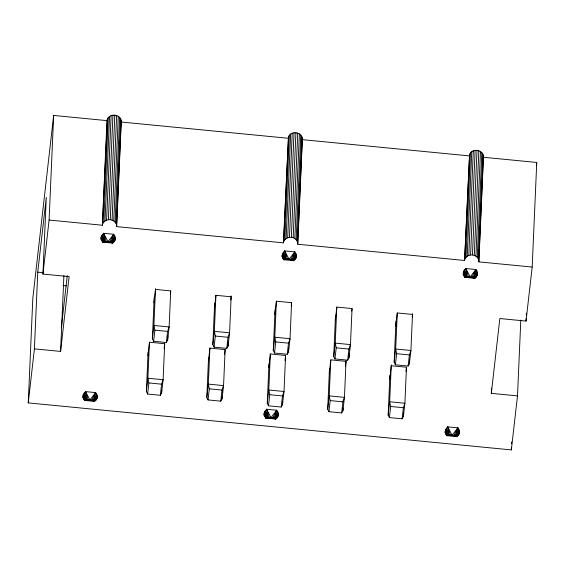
<?xml version="1.0" encoding="UTF-8"?>
<svg xmlns="http://www.w3.org/2000/svg" width="565" height="565" viewBox="0 0 565 565"><rect width="100%" height="100%" fill="white"/><g stroke="black" fill="none" stroke-linecap="round" stroke-linejoin="round"><path stroke-width="0.85" d="M28.25 402.887L32.819 298.292L53.661 115.444L106.969 120.628C108.014 112.562 121.948 113.798 121.249 122.019L116.68 226.621L283.503 242.858L288.496 136.666C291.257 130.12 302.96 132.252 302.346 139.647L297.776 244.242L464.6 260.479L469.593 154.294C472.354 147.748 484.057 149.88 483.442 157.268L478.88 261.87L532.181 267.061L526.022 321.082L499.848 318.533L491.317 393.339L517.498 395.888L511.339 449.909L28.25 402.887L34.409 348.866L37.756 272.161L46.288 197.355L42.94 274.067L69.114 276.61L60.589 351.416L34.409 348.866M42.94 274.067L49.099 220.039L53.661 115.444M60.589 351.416L63.894 275.579M49.099 220.039L102.399 225.23L106.969 120.628M102.399 225.23L107.399 119.038M102.83 223.641L103.713 222.207L108.282 117.605M103.713 222.207L104.998 221.028L109.561 116.425M104.998 221.028L106.587 220.18L111.157 115.578M106.587 220.18L108.381 219.721L112.951 115.126M116.68 226.621C117.061 222.956 113.72 219.969 110.253 219.693L114.822 115.091M112.075 220.082L116.644 115.479M113.727 220.873L118.297 116.27M115.091 222.01L119.66 117.407M116.079 223.408L120.649 118.805M116.623 224.983L121.185 120.38M164.69 343.739L163.116 379.715L161.604 393.014L160.319 395.281L147.606 394.045L146.37 391.538L148.094 352.016M149.457 342.256L147.889 378.239L146.37 391.538M170.708 290.961L169.133 326.944L167.621 340.243L166.336 342.503L153.624 341.267L152.388 338.76L154.189 297.501M155.516 288.602L153.906 325.461L152.388 338.76M161.604 393.014L161.717 390.387M167.621 340.243L167.812 335.85M208.386 361.388L209.905 348.089L225.138 349.573L223.563 385.598L222.045 398.897L220.76 401.164L208.047 399.928L206.818 397.421L208.541 357.899M209.905 348.139L208.33 384.122L206.818 397.421M231.191 295.968L229.581 332.827L228.062 346.126L226.777 348.386L214.064 347.15L212.836 344.643L214.636 303.384M215.922 295.361L214.347 331.344L212.836 344.643M222.045 398.897L222.165 396.27M222.313 392.76L222.391 391.001M228.062 346.126L228.253 341.733M285.579 355.505L284.011 391.489L282.493 404.78L281.208 407.047L268.495 405.811L267.259 403.304L268.989 363.782M285.014 360.442L285.579 355.456L270.353 353.973L268.778 390.005L267.259 403.304M274.851 314.493L276.37 301.194L291.596 302.678L290.029 338.71L288.51 352.009L287.225 354.269L274.512 353.033L273.276 350.526L275.077 309.267M276.363 301.244L274.795 337.227L273.276 350.526M283.503 242.858L288.496 136.666M283.927 241.269L284.809 239.828L289.379 135.233M284.809 239.828L286.095 238.649L290.664 134.053M286.095 238.649L287.684 237.801L292.253 133.206M287.684 237.801L289.478 237.349L294.047 132.747M282.493 404.78L282.606 402.153M297.776 244.242C298.158 240.584 294.824 237.597 291.349 237.314L295.919 132.719M293.171 237.71L297.741 133.107M288.51 352.009L288.701 347.616M294.824 238.501L299.394 133.898M296.187 239.631L300.757 135.035M297.176 241.036L301.745 136.433M297.72 242.611L302.289 138.008M346.062 360.512L344.452 397.372L342.941 410.663L341.648 412.93L328.936 411.694L327.707 409.187L329.473 368.797M330.793 359.905L329.226 395.888L327.707 409.187M352.044 308.61L350.47 344.594L348.951 357.892L347.666 360.152L334.953 358.916L333.724 356.409L335.525 315.15M336.811 307.127L335.243 343.11L333.724 356.409M342.941 410.663L343.054 408.036M348.951 357.892L349.149 353.499M389.723 379.037L391.241 365.739L406.475 367.222L404.9 403.255L403.382 416.546L402.096 418.813L389.384 417.577L388.155 415.07L389.878 375.548M391.277 364.912L389.666 401.772L388.155 415.07M412.528 313.617L410.917 350.477L409.399 363.775L408.114 366.035L395.401 364.799L394.172 362.292L395.973 321.033M397.259 313.01L395.684 348.993L394.172 362.292M403.382 416.546L403.537 413.036M409.399 363.775L409.59 359.382M464.6 260.479L469.593 154.294M465.023 258.89L465.913 257.456L470.476 152.861M465.913 257.456L467.191 256.277L471.761 151.674M467.191 256.277L468.781 255.429L473.35 150.834M468.781 255.429L470.574 254.977L475.144 150.375M478.88 261.87C479.254 258.205 475.921 255.225 472.446 254.942L477.015 150.339M474.275 255.338L478.838 150.735M475.921 256.129L480.49 151.526M477.291 257.259L481.853 152.663M478.273 258.664L482.842 154.061M478.816 260.232L483.386 155.636M491.317 393.339L491.55 388.106M511.339 449.909L511.452 447.275M511.608 443.758L511.685 442M517.498 395.888L520.81 320.058M526.022 321.082L526.142 318.441M526.29 314.91L526.368 313.151M532.181 267.061L536.75 162.459L483.442 157.268M82.956 395.818L83.832 397.654L84.941 398.487L84.263 392.795L86.389 399.187L84.545 400.43L89.941 399.999L95.64 392.597L93.529 399.879L94.638 401.411L89.941 399.999L85.548 391.616L86.389 399.187L83.556 399.031L84.941 398.487L83.38 394.229L83.013 397.456L84.545 400.43L94.638 401.411C97.561 399.504 98.119 395.105 95.64 392.597L85.548 391.616L83.38 394.229L83.013 397.456C87.038 400.133 92.378 400.995 96.806 398.798L97.229 397.209M101.008 237.491L101.884 239.327L102.985 240.16L102.314 234.468L104.44 240.852L102.59 242.103L107.993 241.672L113.692 234.27L111.58 241.552L112.689 243.084L107.993 241.672L103.6 233.281L104.44 240.852L101.608 240.697L102.985 240.16L101.432 235.902L101.064 239.122L102.59 242.103L112.689 243.084C115.606 241.17 116.171 236.77 113.692 234.27L103.6 233.281L101.432 235.902L101.064 239.122C105.083 241.799 110.429 242.66 114.857 240.471L115.281 238.875M97.173 395.571L96.947 398.085L95.033 399.469L95.923 400.232L93.529 399.879L96.629 394.003L95.033 399.469L97.173 395.571L96.198 398.862L96.806 398.798M115.225 237.244L114.999 239.758L113.085 241.142L113.975 241.905L111.58 241.552L114.681 235.669L113.085 241.142L115.225 237.244L114.25 240.528L114.857 240.471M264.053 413.446L264.258 414.371L266.037 416.115L265.366 410.423L267.492 416.815L265.642 418.058L271.038 417.627L276.744 410.225L274.625 417.507L275.734 419.039L271.038 417.627L266.645 409.244L267.492 416.815L264.653 416.659L266.037 416.115L264.477 411.857L264.109 415.084L265.642 418.058L275.734 419.039C278.658 417.125 279.216 412.733 276.744 410.225L266.645 409.244L264.477 411.857L264.109 415.084C268.135 417.754 273.474 418.623 277.902 416.426L278.333 414.837M282.105 255.112L282.309 256.044L284.089 257.781L283.418 252.089L285.544 258.48L283.694 259.723L289.089 259.3L294.796 251.891L292.677 259.18L293.786 260.705L289.089 259.3L284.696 250.909L285.544 258.48L282.705 258.325L284.089 257.781L282.528 253.523L282.161 256.75L283.694 259.723L293.786 260.705C296.71 258.798 297.268 254.398 294.796 251.891L284.696 250.909L282.528 253.523L282.161 256.75C286.187 259.427 291.526 260.288 295.954 258.092L296.378 256.503M278.27 413.199L278.051 415.713L276.13 417.097L277.02 417.86L274.625 417.507L277.726 411.624L276.13 417.097L278.27 413.199L277.295 416.483L277.902 416.426M296.321 254.864L296.095 257.386L294.181 258.763L295.071 259.526L292.677 259.18L295.778 253.297L294.181 258.763L296.321 254.864L295.347 258.156L295.954 258.092M445.149 431.074L445.354 431.999L447.134 433.743L446.463 428.051L448.589 434.443L446.738 435.686L452.134 435.255L457.841 427.853L455.729 435.135L456.838 436.667L452.134 435.255L447.741 426.872L448.589 434.443L445.75 434.28L447.134 433.743L445.58 429.485L445.206 432.712L446.738 435.686L456.838 436.667C459.755 434.753 460.313 430.353 457.841 427.853L447.741 426.872L445.58 429.485L445.206 432.712C449.232 435.382 454.571 436.244 458.999 434.054L459.43 432.465M463.201 272.74L463.406 273.665L465.186 275.409L464.515 269.717L466.641 276.108L464.79 277.351L470.186 276.921L475.892 269.519L473.781 276.801L474.882 278.333L470.186 276.921L465.793 268.537L466.641 276.108L463.801 275.953L465.186 275.409L463.625 271.151L463.258 274.378L464.79 277.351L474.882 278.333C477.806 276.426 478.364 272.026 475.892 269.519L465.793 268.537L463.625 271.151L463.258 274.378C467.283 277.055 472.623 277.916 477.051 275.72L477.482 274.131M459.366 430.827L459.147 433.341L457.226 434.725L458.116 435.488L455.729 435.135L458.829 429.252L457.226 434.725L459.366 430.827L458.399 434.111L458.999 434.054M477.418 272.492L477.199 275.007L475.278 276.391L476.168 277.154L473.781 276.801L476.881 270.918L475.278 276.391L477.418 272.492L476.443 275.784L477.051 275.72M61.31 327.848L67.256 275.685M147.945 355.505L149.464 342.206L164.69 343.69L164.125 348.676M153.963 302.727L155.474 289.428L170.708 290.911L170.326 294.238M147.606 394.045L148.87 382.943L147.889 378.239L163.116 379.715L161.583 384.179L160.319 395.281M153.624 341.267L154.888 330.165L153.906 325.461L169.133 326.944L167.6 331.408L166.336 342.503M214.403 308.61L215.922 295.311L231.156 296.795L230.774 300.121M208.047 399.928L209.311 388.826L208.33 384.122L223.563 385.598L222.024 390.062L220.76 401.164M214.064 347.15L215.329 336.048L214.347 331.344L229.581 332.827L228.041 337.291L226.777 348.386M224.566 354.559L225.138 349.573M268.834 367.271L270.353 353.973M268.495 405.811L269.759 394.709L268.778 390.005L284.011 391.489L282.472 395.945L281.208 407.047M274.512 353.033L275.777 341.931L274.795 337.227L290.029 338.71L288.489 343.174L287.225 354.269M291.222 306.004L291.596 302.678M329.282 373.154L330.793 359.856L346.027 361.339L345.455 366.325M335.299 320.376L336.811 307.078L352.044 308.561L351.762 311.054M328.936 411.694L330.207 400.592L329.226 395.888L344.452 397.372L342.92 401.828L341.648 412.93M334.953 358.916L336.224 347.814L335.243 343.11L350.47 344.594L348.937 349.057L347.666 360.152M395.74 326.259L397.259 312.961L412.492 314.444L412.203 316.937M389.384 417.577L390.648 406.475L389.666 401.772L404.9 403.255L403.361 407.711L402.096 418.813M395.401 364.799L396.665 353.697L395.684 348.993L410.917 350.477L409.378 354.94L408.114 366.035M405.995 371.375L406.475 367.222M536.453 165.086L536.75 162.459M113.692 234.27L109.843 241.728L112.689 243.084M95.64 392.597L91.791 400.062L94.638 401.411M294.796 251.891L290.94 259.356L293.786 260.705M276.744 410.225L272.895 417.69L275.734 419.039M475.892 269.519L472.043 276.984L474.882 278.333M457.841 427.853L453.992 435.318L456.838 436.667M102.59 242.103L106.149 241.368L103.6 233.281M283.694 259.723L287.246 258.996L284.696 250.909M464.79 277.351L468.343 276.624L465.793 268.537M84.545 400.43L88.098 399.702L85.548 391.616M265.642 418.058L269.194 417.33L266.645 409.244M446.738 435.686L450.291 434.958L447.741 426.872M108.381 219.721L110.253 219.693M289.478 237.349L291.349 237.314M470.574 254.977L472.446 254.942M121.249 122.019L288.065 138.256M302.346 139.647L469.169 155.883M37.756 272.161L42.997 272.669M63.026 285.537L66.529 285.876M154.888 330.165L167.6 331.408M215.329 336.048L228.041 337.291M275.777 341.931L288.489 343.174M336.224 347.814L348.937 349.057M396.665 353.697L409.378 354.94M148.87 382.943L161.583 384.179M209.311 388.826L222.024 390.062M269.759 394.709L282.472 395.945M330.207 400.592L342.92 401.828M390.648 406.475L403.361 407.711M463.258 274.378L464.084 274.576L463.625 271.151M282.161 256.75L282.98 256.948L282.528 253.523M101.064 239.122L101.884 239.327L101.432 235.902M445.206 432.712L446.032 432.91L445.58 429.485M264.109 415.084L264.936 415.282L264.477 411.857M83.013 397.456L83.832 397.654L83.38 394.229"/></g></svg>
